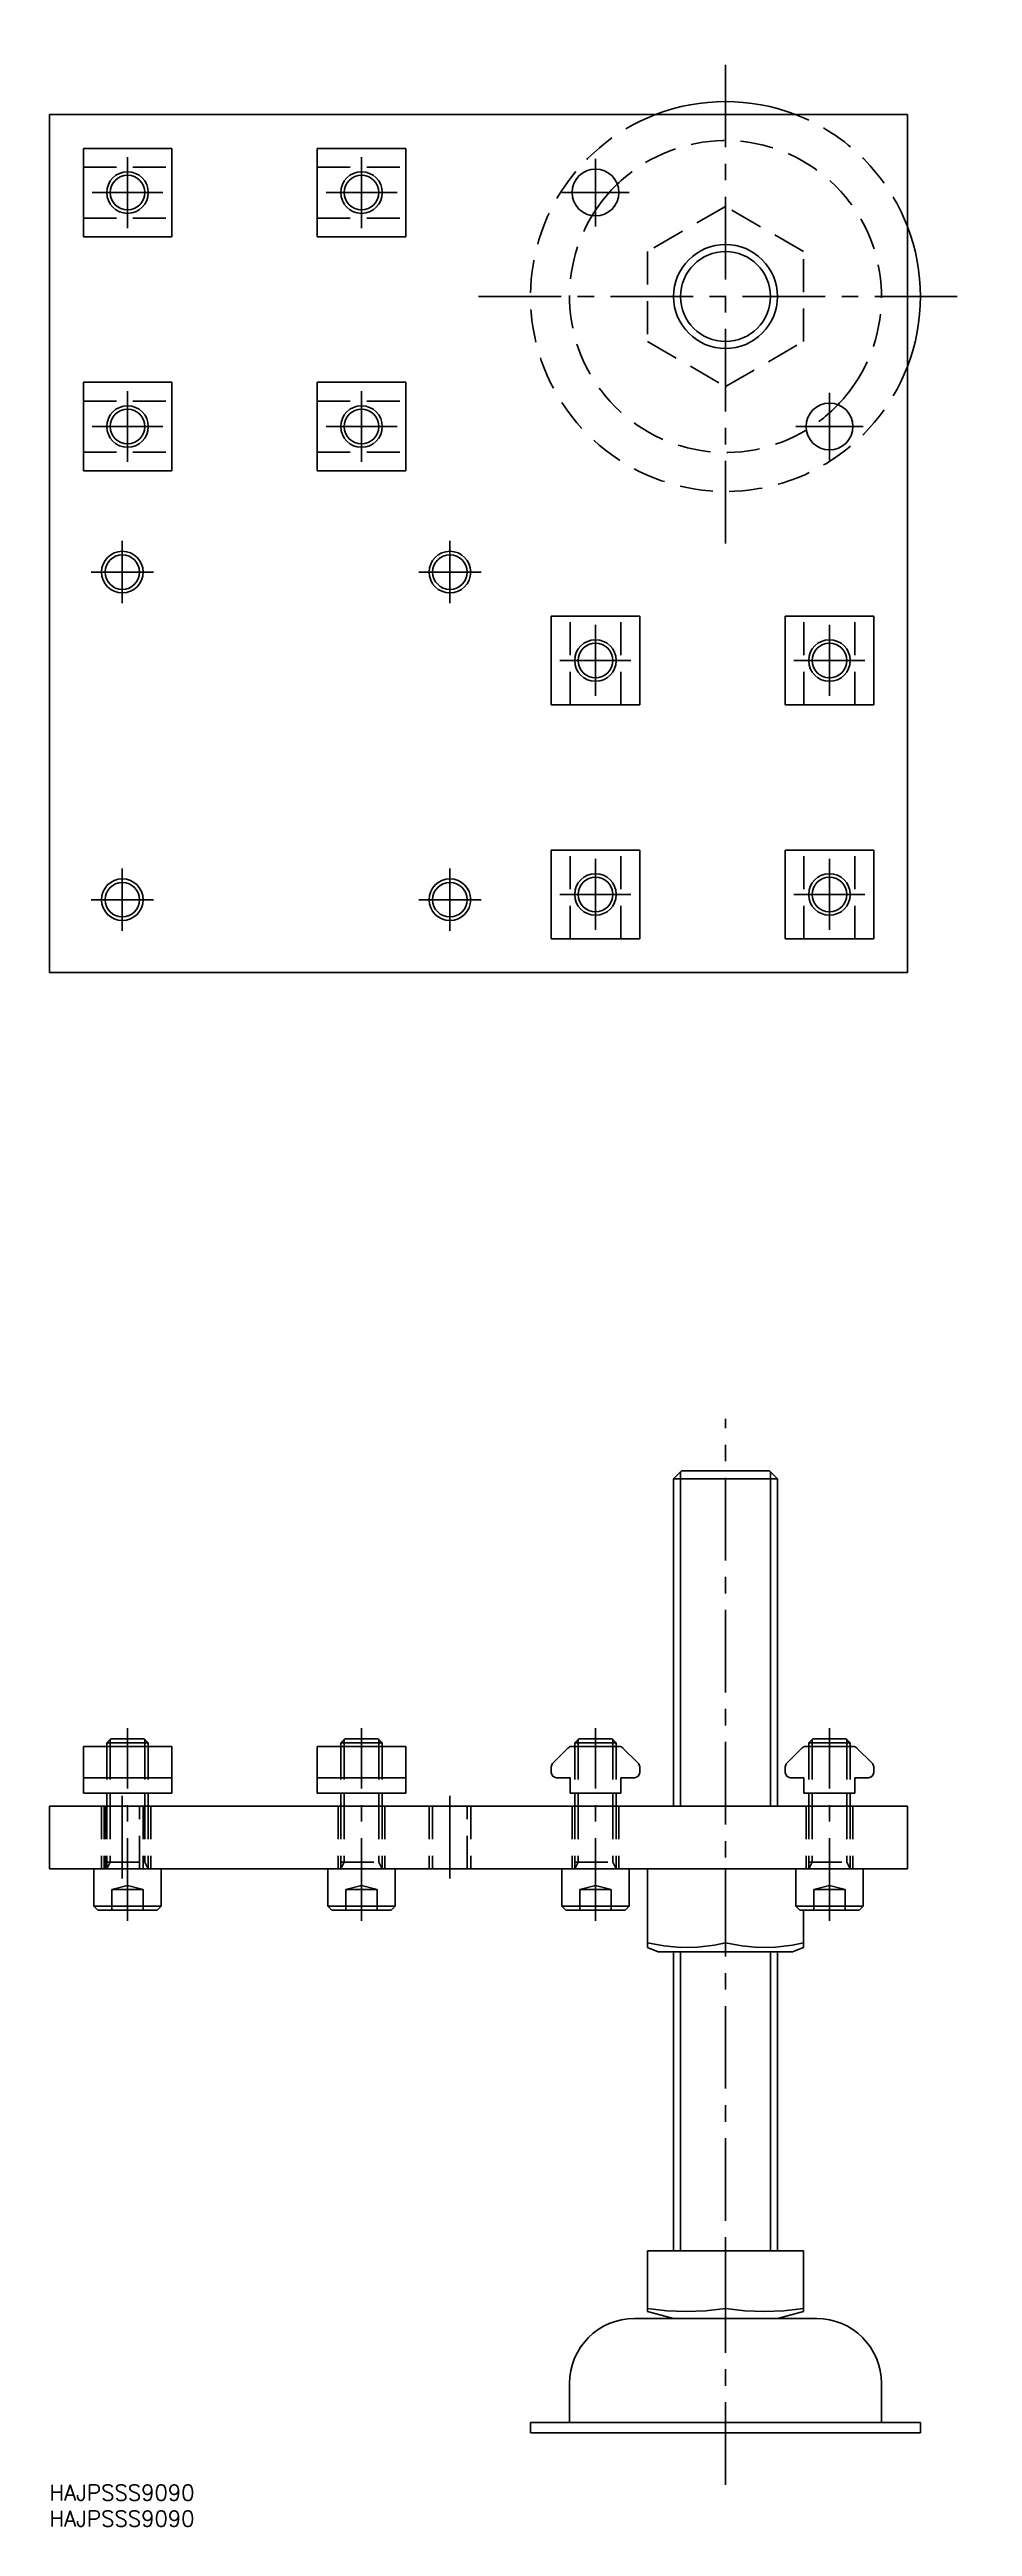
# Model space of a CAD drawing. Extents: x 0 to 178, y -8 to 468.
import ezdxf

# ---------------------------------------------------------------- set-up
doc = ezdxf.new("R2010")
doc.units = 0
doc.header["$LTSCALE"] = 0.5
doc.linetypes.add('CENTER', pattern=[50.8, 31.75, -6.35, 6.35, -6.35])
doc.linetypes.add('DASHED', pattern=[19.05, 12.7, -6.35])
for name, color, linetype in [('MSM_CENTER', 1, 'CENTER'), ('MSM_CONTINUOUS', 7, 'CONTINUOUS'), ('MSM_DASHED', 4, 'DASHED'), ('MSM_NARROW', 5, 'CONTINUOUS'), ('MSM_PART_NUMBER', 7, 'CONTINUOUS')]:
    doc.layers.add(name, color=color, linetype=linetype)
doc.styles.get("Standard").update_dxf_attribs({"font": 'txt.shx', "height": 3, "bigfont": 'bigfont.shx'})

# ---------------------------------------------------------------- blocks, each defined once
blk = doc.blocks.new('*U39')
at = {"layer": 'MSM_PART_NUMBER'}
blk.add_text('HAJPSSS9090', height=3, dxfattribs=at).set_placement((0, -3))
blk = doc.blocks.new('*U40')
at = {"layer": 'MSM_PART_NUMBER'}
blk.add_text('HAJPSSS9090', height=3, dxfattribs=at).set_placement((0, -8))

msp = doc.modelspace()

# ---------------------------------------------------------------- linework, layer by layer
at = {"layer": 'MSM_CENTER'}
for p, q in [((130, 373.36), (130, 468.36)), ((15, 434.04), (15, 447.69)), ((60, 434.04), (60, 447.69)), ((105, 434.36), (105, 447.36)), ((8.18, 440.86), (21.82, 440.86)), ((53.18, 440.86), (66.83, 440.86)), ((98.5, 440.86), (111.5, 440.86)), ((82.5, 420.86), (177.5, 420.86)), ((15, 389.04), (15, 402.69)), ((60, 389.04), (60, 402.69)), ((150, 389.36), (150, 402.36)), ((8.18, 395.86), (21.82, 395.86)), ((53.18, 395.86), (66.83, 395.86)), ((143.5, 395.86), (156.5, 395.86)), ((14, 361.86), (14, 373.86)), ((77, 361.86), (77, 373.86)), ((8, 367.86), (20, 367.86)), ((71, 367.86), (83, 367.86)), ((105, 344.04), (105, 357.69)), ((150, 344.04), (150, 357.69)), ((98.17, 350.86), (111.82, 350.86)), ((143.17, 350.86), (156.82, 350.86)), ((14, 298.86), (14, 310.86)), ((77, 298.86), (77, 310.86)), ((105, 299.04), (105, 312.69)), ((150, 299.04), (150, 312.69)), ((98.17, 305.86), (111.82, 305.86)), ((143.17, 305.86), (156.82, 305.86)), ((8, 304.86), (20, 304.86)), ((71, 304.86), (83, 304.86)), ((130, 0), (130, 205)), ((15, 108.5), (15, 145.5)), ((60, 108.5), (60, 145.5)), ((105, 108.5), (105, 145.5)), ((150, 108.5), (150, 145.5)), ((14, 132.5), (14, 116.5)), ((77, 132.5), (77, 116.5))]:
    msp.add_line(p, q, dxfattribs=at)
at = {"layer": 'MSM_CONTINUOUS'}
for p, q in [((0, 455.86), (0, 290.86)), ((165, 455.86), (0, 455.86)), ((165, 290.86), (165, 455.86)), ((6.5, 449.36), (23.5, 449.36)), ((6.5, 432.36), (6.5, 449.36)), ((23.5, 432.36), (23.5, 449.36)), ((51.5, 449.36), (68.5, 449.36)), ((51.5, 432.36), (51.5, 449.36)), ((68.5, 432.36), (68.5, 449.36)), ((6.5, 432.36), (23.5, 432.36)), ((51.5, 432.36), (68.5, 432.36)), ((6.5, 404.36), (23.5, 404.36)), ((6.5, 387.36), (6.5, 404.36)), ((23.5, 387.36), (23.5, 404.36)), ((51.5, 404.36), (68.5, 404.36)), ((51.5, 387.36), (51.5, 404.36)), ((68.5, 387.36), (68.5, 404.36)), ((6.5, 387.36), (23.5, 387.36)), ((51.5, 387.36), (68.5, 387.36)), ((96.5, 342.36), (96.5, 359.36)), ((113.5, 359.36), (96.5, 359.36)), ((113.5, 342.36), (113.5, 359.36)), ((141.5, 342.36), (141.5, 359.36)), ((158.5, 359.36), (141.5, 359.36)), ((158.5, 342.36), (158.5, 359.36)), ((113.5, 342.36), (96.5, 342.36)), ((158.5, 342.36), (141.5, 342.36)), ((96.5, 297.36), (96.5, 314.36)), ((113.5, 314.36), (96.5, 314.36)), ((113.5, 297.36), (113.5, 314.36)), ((141.5, 297.36), (141.5, 314.36)), ((158.5, 314.36), (141.5, 314.36)), ((158.5, 297.36), (158.5, 314.36)), ((113.5, 297.36), (96.5, 297.36)), ((158.5, 297.36), (141.5, 297.36)), ((0, 290.86), (165, 290.86)), ((121.53, 195), (120, 193.47)), ((140, 193.47), (120, 193.47)), ((120, 193.47), (120, 130.5)), ((138.47, 195), (121.53, 195)), ((140, 193.47), (138.47, 195)), ((140, 130.5), (140, 193.47)), ((11.77, 143.5), (11, 142.73)), ((11.77, 143.5), (18.23, 143.5)), ((19, 142.73), (18.23, 143.5)), ((56.77, 143.5), (56, 142.73)), ((56.77, 143.5), (63.23, 143.5)), ((64, 142.73), (63.23, 143.5)), ((101.77, 143.5), (101, 142.73)), ((101.77, 143.5), (108.23, 143.5)), ((109, 142.73), (108.23, 143.5)), ((146.77, 143.5), (146, 142.73)), ((146.77, 143.5), (153.23, 143.5)), ((154, 142.73), (153.23, 143.5)), ((6.5, 142), (23.5, 142)), ((6.5, 133), (6.5, 142)), ((11, 142.73), (19, 142.73)), ((11, 142.73), (11, 142)), ((19, 142), (19, 142.73)), ((23.5, 133), (23.5, 142)), ((51.5, 142), (68.5, 142)), ((51.5, 133), (51.5, 142)), ((56, 142.73), (64, 142.73)), ((56, 142.73), (56, 142)), ((64, 142), (64, 142.73)), ((68.5, 133), (68.5, 142)), ((99.71, 141.71), (96.79, 138.79)), ((109.59, 142), (100.41, 142)), ((101, 142.73), (109, 142.73)), ((101, 142.73), (101, 142)), ((109, 142), (109, 142.73)), ((113.21, 138.79), (110.29, 141.71)), ((144.71, 141.71), (141.79, 138.79)), ((154.59, 142), (145.41, 142)), ((146, 142.73), (154, 142.73)), ((146, 142.73), (146, 142)), ((154, 142), (154, 142.73)), ((158.21, 138.79), (155.29, 141.71)), ((6.5, 136), (23.5, 136)), ((51.5, 136), (68.5, 136)), ((96.5, 138.09), (96.5, 137)), ((97.5, 136), (100.1, 136)), ((100.1, 136), (100.1, 133)), ((109.9, 133), (109.9, 136)), ((109.9, 136), (112.5, 136)), ((113.5, 137), (113.5, 138.09)), ((141.5, 138.09), (141.5, 137)), ((142.5, 136), (145.1, 136)), ((145.1, 136), (145.1, 133)), ((154.9, 133), (154.9, 136)), ((154.9, 136), (157.5, 136)), ((158.5, 137), (158.5, 138.09)), ((0, 130.5), (0, 118.5)), ((0, 130.5), (165, 130.5)), ((6.5, 133), (23.5, 133)), ((11, 133), (11, 130.5)), ((19, 133), (19, 130.5)), ((51.5, 133), (68.5, 133)), ((56, 133), (56, 130.5)), ((64, 133), (64, 130.5)), ((100.1, 133), (109.9, 133)), ((101, 133), (101, 130.5)), ((109, 133), (109, 130.5)), ((145.1, 133), (154.9, 133)), ((146, 133), (146, 130.5)), ((154, 133), (154, 130.5)), ((165, 130.5), (165, 118.5)), ((0, 118.5), (165, 118.5)), ((8.5, 118.5), (8.5, 111.3)), ((21.5, 111.3), (21.5, 118.5)), ((53.5, 118.5), (53.5, 111.3)), ((66.5, 111.3), (66.5, 118.5)), ((98.5, 118.5), (98.5, 111.3)), ((111.5, 111.3), (111.5, 118.5)), ((115, 118.5), (115, 103.32)), ((130, 118.5), (130, 104.24)), ((143.5, 118.5), (143.5, 111.3)), ((156.5, 111.3), (156.5, 118.5)), ((8.5, 111.3), (9.3, 110.5)), ((8.5, 111.3), (21.5, 111.3)), ((9.3, 110.5), (20.7, 110.5)), ((20.7, 110.5), (21.5, 111.3)), ((53.5, 111.3), (54.3, 110.5)), ((53.5, 111.3), (66.5, 111.3)), ((54.3, 110.5), (65.7, 110.5)), ((65.7, 110.5), (66.5, 111.3)), ((98.5, 111.3), (99.3, 110.5)), ((98.5, 111.3), (111.5, 111.3)), ((99.3, 110.5), (110.7, 110.5)), ((110.7, 110.5), (111.5, 111.3)), ((143.5, 111.3), (144.3, 110.5)), ((143.5, 111.3), (156.5, 111.3)), ((144.3, 110.5), (155.7, 110.5)), ((145, 110.5), (145, 103.32)), ((155.7, 110.5), (156.5, 111.3)), ((115, 104.24), (118.14, 103.65)), ((115, 103.32), (117.08, 102.5)), ((117.08, 102.5), (142.92, 102.5)), ((118.14, 103.65), (121.34, 103.35)), ((120, 102.5), (120, 45)), ((121.34, 103.35), (124.62, 103.4)), ((124.62, 103.4), (127.91, 103.82)), ((127.91, 103.82), (130, 104.24)), ((130, 104.24), (133.14, 103.65)), ((133.14, 103.65), (136.34, 103.35)), ((136.34, 103.35), (139.62, 103.4)), ((139.62, 103.4), (142.91, 103.82)), ((140, 45), (140, 102.5)), ((142.91, 103.82), (145, 104.24)), ((142.92, 102.5), (145, 103.32)), ((115, 45), (145, 45)), ((115, 33.32), (115, 45)), ((130, 33.93), (130, 45)), ((145, 45), (145, 33.32)), ((115, 33.93), (118.7, 33.48)), ((118.7, 33.48), (122.43, 33.32)), ((122.43, 33.32), (126.21, 33.48)), ((126.21, 33.48), (130, 33.93)), ((130, 33.93), (133.7, 33.48)), ((133.7, 33.48), (137.43, 33.32)), ((137.43, 33.32), (141.21, 33.48)), ((141.21, 33.48), (145, 33.93)), ((147.5, 32), (112.5, 32)), ((115, 33.32), (120, 32)), ((140, 32), (145, 33.32)), ((100, 19.5), (100, 12)), ((160, 12), (160, 19.5)), ((167.5, 12), (92.5, 12)), ((92.5, 12), (92.5, 10)), ((167.5, 10), (92.5, 10)), ((167.5, 10), (167.5, 12))]:
    msp.add_line(p, q, dxfattribs=at)
for centre, radius in [((15, 440.86), 4), ((60, 440.86), 4), ((105, 440.86), 4.5), ((130, 420.86), 10), ((150, 395.86), 4.5), ((15, 395.86), 4), ((60, 395.86), 4), ((14, 367.86), 3.32), ((77, 367.86), 3.32), ((105, 350.86), 4), ((150, 350.86), 4), ((105, 305.86), 4), ((150, 305.86), 4), ((14, 304.86), 3.32), ((77, 304.86), 3.32)]:
    msp.add_circle(centre, radius, dxfattribs=at)
for centre, radius, start, end in [((130, 420.86), 37.5, 68.9605, 111.0395), ((130, 420.86), 30, 126.8104, 143.1896), ((130, 420.86), 37.5, 338.9605, 21.0395), ((130, 420.86), 30, 306.8104, 323.1896), ((97.5, 138.09), 1, 135, 180), ((100.41, 141), 1, 90, 135), ((109.59, 141), 1, 45, 90), ((112.5, 138.09), 1, 360, 45), ((142.5, 138.09), 1, 135, 180), ((145.41, 141), 1, 90, 135), ((154.59, 141), 1, 45, 90), ((157.5, 138.09), 1, 360, 45), ((97.5, 137), 1, 180, 270), ((112.5, 137), 1, 270, 0), ((142.5, 137), 1, 180, 270), ((157.5, 137), 1, 270, 0), ((112.5, 19.5), 12.5, 90, 180), ((147.5, 19.5), 12.5, 360, 90)]:
    msp.add_arc(centre, radius, start, end, dxfattribs=at)
at = {"layer": 'MSM_DASHED'}
for p, q in [((6.5, 445.76), (23.5, 445.76)), ((51.5, 445.76), (68.5, 445.76)), ((6.5, 435.96), (23.5, 435.96)), ((51.5, 435.96), (68.5, 435.96)), ((130, 438.18), (115, 429.52)), ((145, 429.52), (130, 438.18)), ((115, 429.52), (115, 412.2)), ((145, 412.2), (145, 429.52)), ((115, 412.2), (130, 403.54)), ((130, 403.54), (145, 412.2)), ((6.5, 400.76), (23.5, 400.76)), ((51.5, 400.76), (68.5, 400.76)), ((6.5, 390.96), (23.5, 390.96)), ((51.5, 390.96), (68.5, 390.96)), ((100.1, 342.36), (100.1, 359.36)), ((109.9, 342.36), (109.9, 359.36)), ((145.1, 342.36), (145.1, 359.36)), ((154.9, 342.36), (154.9, 359.36)), ((100.1, 297.36), (100.1, 314.36)), ((109.9, 297.36), (109.9, 314.36)), ((145.1, 297.36), (145.1, 314.36)), ((154.9, 297.36), (154.9, 314.36)), ((11, 142), (11, 133)), ((11.68, 142), (11.68, 133)), ((18.32, 142), (18.32, 133)), ((19, 142), (19, 133)), ((56, 142), (56, 133)), ((56.68, 142), (56.68, 133)), ((63.32, 142), (63.32, 133)), ((64, 142), (64, 133)), ((101, 142), (101, 133)), ((101.68, 142), (101.68, 133)), ((108.32, 142), (108.32, 133)), ((109, 142), (109, 133)), ((146, 142), (146, 133)), ((146.68, 142), (146.68, 133)), ((153.32, 142), (153.32, 133)), ((154, 142), (154, 133)), ((10, 130.5), (10, 118.5)), ((10.5, 130.5), (10.5, 118.5)), ((10.68, 130.5), (10.68, 118.5)), ((11, 130.5), (11, 118.5)), ((11.68, 130.5), (11.68, 119.75)), ((17.32, 118.5), (17.32, 130.5)), ((18, 130.5), (18, 118.5)), ((18.32, 130.5), (18.32, 119.75)), ((19, 130.5), (19, 118.5)), ((19.5, 130.5), (19.5, 118.5)), ((55.5, 130.5), (55.5, 118.5)), ((56, 130.5), (56, 118.5)), ((56.68, 130.5), (56.68, 119.75)), ((63.32, 130.5), (63.32, 119.75)), ((64, 130.5), (64, 118.5)), ((64.5, 130.5), (64.5, 118.5)), ((73, 130.5), (73, 118.5)), ((73.68, 130.5), (73.68, 118.5)), ((80.32, 118.5), (80.32, 130.5)), ((81, 130.5), (81, 118.5)), ((100.5, 130.5), (100.5, 118.5)), ((101, 130.5), (101, 118.5)), ((101.68, 130.5), (101.68, 119.75)), ((108.32, 130.5), (108.32, 119.75)), ((109, 130.5), (109, 118.5)), ((109.5, 130.5), (109.5, 118.5)), ((145.5, 130.5), (145.5, 118.5)), ((146, 130.5), (146, 118.5)), ((146.68, 130.5), (146.68, 119.75)), ((153.32, 130.5), (153.32, 119.75)), ((154, 130.5), (154, 118.5)), ((154.5, 130.5), (154.5, 118.5)), ((11, 119.75), (19, 119.75)), ((11, 118.5), (11.68, 119.75)), ((19, 118.5), (18.32, 119.75)), ((56, 119.75), (64, 119.75)), ((56, 118.5), (56.68, 119.75)), ((64, 118.5), (63.32, 119.75)), ((101, 119.75), (109, 119.75)), ((101, 118.5), (101.68, 119.75)), ((109, 118.5), (108.32, 119.75)), ((146, 119.75), (154, 119.75)), ((146, 118.5), (146.68, 119.75)), ((154, 118.5), (153.32, 119.75)), ((15, 115.3), (12, 114.5)), ((12, 114.5), (12, 110.5)), ((12, 114.5), (18, 114.5)), ((18, 114.5), (15, 115.3)), ((15, 114.5), (15, 110.5)), ((18, 114.5), (18, 110.5)), ((60, 115.3), (57, 114.5)), ((57, 114.5), (57, 110.5)), ((57, 114.5), (63, 114.5)), ((63, 114.5), (60, 115.3)), ((60, 114.5), (60, 110.5)), ((63, 114.5), (63, 110.5)), ((105, 115.3), (102, 114.5)), ((102, 114.5), (102, 110.5)), ((102, 114.5), (108, 114.5)), ((108, 114.5), (105, 115.3)), ((105, 114.5), (105, 110.5)), ((108, 114.5), (108, 110.5)), ((150, 115.3), (147, 114.5)), ((147, 114.5), (147, 110.5)), ((147, 114.5), (153, 114.5)), ((153, 114.5), (150, 115.3)), ((150, 114.5), (150, 110.5)), ((153, 114.5), (153, 110.5))]:
    msp.add_line(p, q, dxfattribs=at)
for radius, start, end in [(37.5, 111.0395, 338.9605), (37.5, 21.0395, 68.9605), (30, 323.1896, 126.8104), (30, 143.1896, 306.8104)]:
    msp.add_arc((130, 420.86), radius, start, end, dxfattribs=at)
at = {"layer": 'MSM_NARROW'}
for p, q in [((121.35, 194.82), (121.35, 130.5)), ((138.65, 194.82), (138.65, 130.5)), ((11.68, 143.41), (11.68, 142)), ((18.32, 143.41), (18.32, 142)), ((56.68, 143.41), (56.68, 142)), ((63.32, 143.41), (63.32, 142)), ((101.68, 143.41), (101.68, 142)), ((108.32, 143.41), (108.32, 142)), ((146.68, 143.41), (146.68, 142)), ((153.32, 143.41), (153.32, 142)), ((11.68, 133), (11.68, 130.5)), ((18.32, 133), (18.32, 130.5)), ((56.68, 133), (56.68, 130.5)), ((63.32, 133), (63.32, 130.5)), ((101.68, 133), (101.68, 130.5)), ((108.32, 133), (108.32, 130.5)), ((146.68, 133), (146.68, 130.5)), ((153.32, 133), (153.32, 130.5)), ((121.35, 102.5), (121.35, 45)), ((138.65, 102.5), (138.65, 45))]:
    msp.add_line(p, q, dxfattribs=at)
for centre, radius in [((15, 440.86), 3.32), ((60, 440.86), 3.32), ((130, 420.86), 8.65), ((15, 395.86), 3.32), ((60, 395.86), 3.32), ((14, 367.86), 4), ((77, 367.86), 4), ((105, 350.86), 3.32), ((150, 350.86), 3.32), ((14, 304.86), 4), ((77, 304.86), 4), ((105, 305.86), 3.32), ((150, 305.86), 3.32)]:
    msp.add_circle(centre, radius, dxfattribs=at)

# ---------------------------------------------------------------- block references
at = {"layer": 'MSM_CONTINUOUS'}
for name in ['*U39', '*U40']:
    msp.add_blockref(name, (0, 0), dxfattribs=at)

doc.saveas('drawing.dxf')
